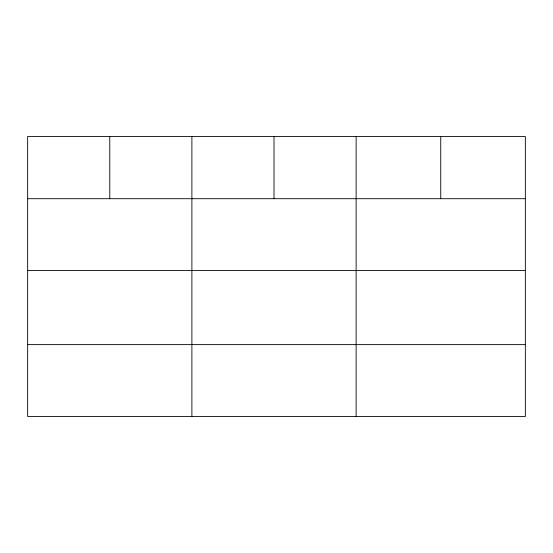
<?xml version="1.0" encoding="UTF-8"?>
<svg xmlns="http://www.w3.org/2000/svg" width="553" height="553" viewBox="0 0 553 553"><rect width="100%" height="100%" fill="white"/><g stroke="black" fill="none" stroke-linecap="round" stroke-linejoin="round"><path stroke-width="0.83" d="M525.35 270.569L525.35 136.522L27.65 136.522L27.65 416.478L525.35 416.478L525.35 270.569L27.65 270.569M27.65 198.707L525.35 198.707M27.65 344.616L525.35 344.616M440.741 136.522L440.741 198.707M356.132 136.522L356.132 416.478M274.012 136.522L274.012 198.707M191.891 136.522L191.891 416.478M109.771 136.522L109.771 198.707"/></g></svg>
